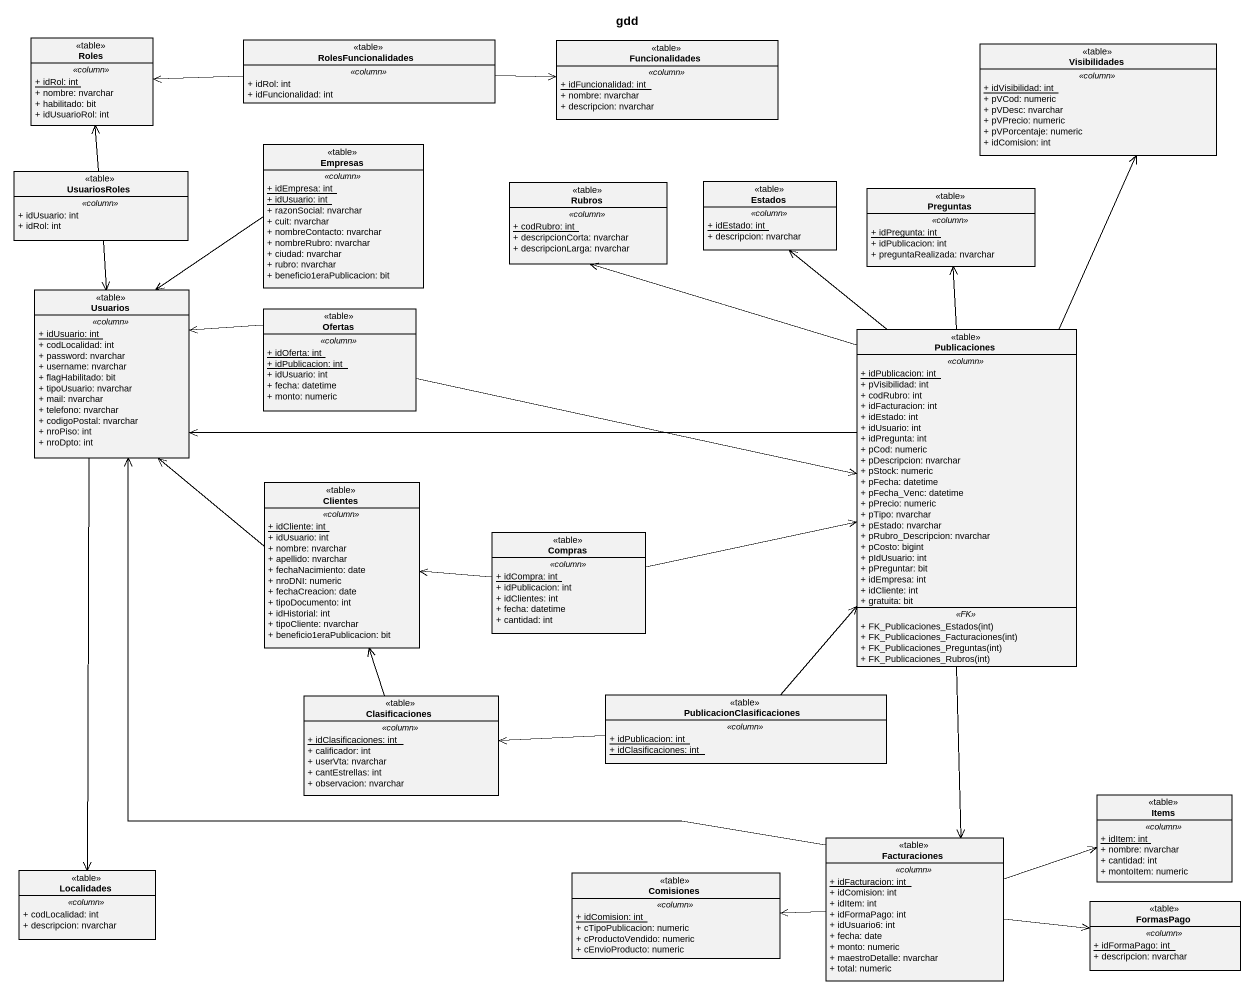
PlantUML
@startuml
title gdd
hide circle
hide empty members
skinparam classAttributeIconSize 0
class Roles <<table>> {
  .. <<column>> ..
  {static} + idRol: int
  + nombre: nvarchar
  + habilitado: bit
  + idUsuarioRol: int
}
class RolesFuncionalidades <<table>> {
  .. <<column>> ..
  + idRol: int
  + idFuncionalidad: int
}
class Funcionalidades <<table>> {
  .. <<column>> ..
  {static} + idFuncionalidad: int
  + nombre: nvarchar
  + descripcion: nvarchar
}
class Visibilidades <<table>> {
  .. <<column>> ..
  {static} + idVisibilidad: int
  + pVCod: numeric
  + pVDesc: nvarchar
  + pVPrecio: numeric
  + pVPorcentaje: numeric
  + idComision: int
}
class Empresas <<table>> {
  .. <<column>> ..
  {static} + idEmpresa: int
  {static} + idUsuario: int
  + razonSocial: nvarchar
  + cuit: nvarchar
  + nombreContacto: nvarchar
  + nombreRubro: nvarchar
  + ciudad: nvarchar
  + rubro: nvarchar
  + beneficio1eraPublicacion: bit
}
class UsuariosRoles <<table>> {
  .. <<column>> ..
  + idUsuario: int
  + idRol: int
}
class Rubros <<table>> {
  .. <<column>> ..
  {static} + codRubro: int
  + descripcionCorta: nvarchar
  + descripcionLarga: nvarchar
}
class Estados <<table>> {
  .. <<column>> ..
  {static} + idEstado: int
  + descripcion: nvarchar
}
class Preguntas <<table>> {
  .. <<column>> ..
  {static} + idPregunta: int
  + idPublicacion: int
  + preguntaRealizada: nvarchar
}
class Usuarios <<table>> {
  .. <<column>> ..
  {static} + idUsuario: int
  + codLocalidad: int
  + password: nvarchar
  + username: nvarchar
  + flagHabilitado: bit
  + tipoUsuario: nvarchar
  + mail: nvarchar
  + telefono: nvarchar
  + codigoPostal: nvarchar
  + nroPiso: int
  + nroDpto: int
}
class Ofertas <<table>> {
  .. <<column>> ..
  {static} + idOferta: int
  {static} + idPublicacion: int
  + idUsuario: int
  + fecha: datetime
  + monto: numeric
}
class Publicaciones <<table>> {
  .. <<column>> ..
  {static} + idPublicacion: int
  + pVisibilidad: int
  + codRubro: int
  + idFacturacion: int
  + idEstado: int
  + idUsuario: int
  + idPregunta: int
  + pCod: numeric
  + pDescripcion: nvarchar
  + pStock: numeric
  + pFecha: datetime
  + pFecha_Venc: datetime
  + pPrecio: numeric
  + pTipo: nvarchar
  + pEstado: nvarchar
  + pRubro_Descripcion: nvarchar
  + pCosto: bigint
  + pIdUsuario: int
  + pPreguntar: bit
  + idEmpresa: int
  + idCliente: int
  + gratuita: bit
  .. <<FK>> ..
  + FK_Publicaciones_Estados(int)
  + FK_Publicaciones_Facturaciones(int)
  + FK_Publicaciones_Preguntas(int)
  + FK_Publicaciones_Rubros(int)
}
class Clientes <<table>> {
  .. <<column>> ..
  {static} + idCliente: int
  + idUsuario: int
  + nombre: nvarchar
  + apellido: nvarchar
  + fechaNacimiento: date
  + nroDNI: numeric
  + fechaCreacion: date
  + tipoDocumento: int
  + idHistorial: int
  + tipoCliente: nvarchar
  + beneficio1eraPublicacion: bit
}
class Compras <<table>> {
  .. <<column>> ..
  {static} + idCompra: int
  + idPublicacion: int
  + idClientes: int
  + fecha: datetime
  + cantidad: int
}
class Clasificaciones <<table>> {
  .. <<column>> ..
  {static} + idClasificaciones: int
  + calificador: int
  + userVta: nvarchar
  + cantEstrellas: int
  + observacion: nvarchar
}
class PublicacionClasificaciones <<table>> {
  .. <<column>> ..
  {static} + idPublicacion: int
  {static} + idClasificaciones: int
}
class Items <<table>> {
  .. <<column>> ..
  {static} + idItem: int
  + nombre: nvarchar
  + cantidad: int
  + montoItem: numeric
}
class Facturaciones <<table>> {
  .. <<column>> ..
  {static} + idFacturacion: int
  + idComision: int
  + idItem: int
  + idFormaPago: int
  + idUsuario6: int
  + fecha: date
  + monto: numeric
  + maestroDetalle: nvarchar
  + total: numeric
}
class Localidades <<table>> {
  .. <<column>> ..
  + codLocalidad: int
  + descripcion: nvarchar
}
class Comisiones <<table>> {
  .. <<column>> ..
  {static} + idComision: int
  + cTipoPublicacion: numeric
  + cProductoVendido: numeric
  + cEnvioProducto: numeric
}
class FormasPago <<table>> {
  .. <<column>> ..
  {static} + idFormaPago: int
  + descripcion: nvarchar
}
RolesFuncionalidades -left-> Roles
RolesFuncionalidades -right-> Funcionalidades
Empresas --> Usuarios
UsuariosRoles -up-> Roles
UsuariosRoles --> Usuarios
Usuarios --> Localidades
Ofertas -left-> Usuarios
Ofertas -right-> Publicaciones
Publicaciones -up-> Visibilidades
Publicaciones -up-> Rubros
Publicaciones -up-> Estados
Publicaciones -up-> Preguntas
Publicaciones -left-> Usuarios
Publicaciones --> Facturaciones
Clientes -up-> Usuarios
Compras -right-> Publicaciones
Compras -left-> Clientes
Clasificaciones -up-> Clientes
PublicacionClasificaciones -up-> Publicaciones
PublicacionClasificaciones -left-> Clasificaciones
Facturaciones -up-> Usuarios
Facturaciones -right-> Items
Facturaciones -left-> Comisiones
Facturaciones -right-> FormasPago
@enduml
